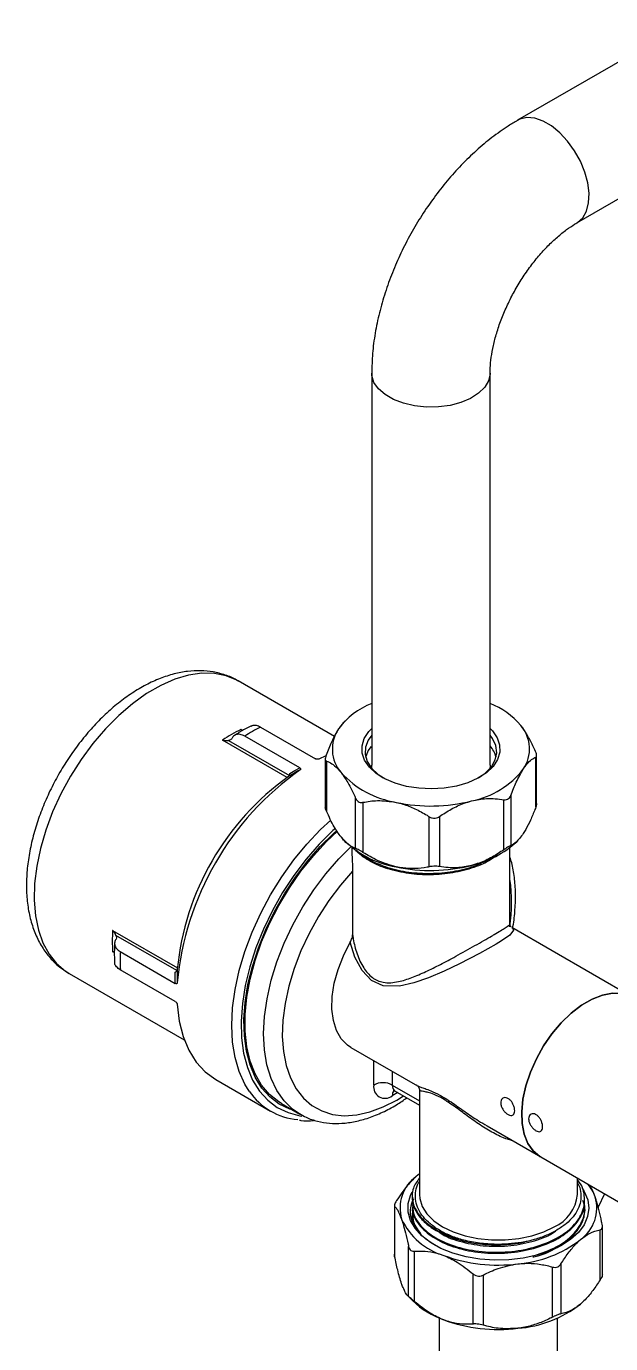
# Model space of a CAD drawing. Extents: x 75 to 2075, y 25 to 1460.
# Drawn here: x 1414.1 to 1562, y 833.2 to 1167 of the extents above; entities that cross this region are included whole.
import ezdxf

# ---------------------------------------------------------------- set-up
doc = ezdxf.new("R2010")
doc.units = 0
doc.header["$LTSCALE"] = 5
doc.linetypes.add('SLD-KATı', pattern=[0])
doc.layers.get('0').update_dxf_attribs({"linetype": 'CONTINUOUS'})

msp = doc.modelspace()

# ---------------------------------------------------------------- linework, layer by layer
at = {"color": 7, "linetype": 'SLD-KATı'}
for p, q in [((1579.741, 1166.975), (1538.493, 1143.163)), ((1553.492, 1117.182), (1594.74, 1140.994)), ((1501.53, 1079.141), (1501.53, 979.796)), ((1531.53, 979.796), (1531.53, 1079.141)), ((1492.1, 987.036), (1467.685, 1001.13)), ((1473.39, 989.456), (1487.297, 981.428)), ((1494.806, 991.021), (1494.533, 990.744)), ((1483.29, 979.115), (1469.384, 987.143)), ((1489.923, 982.165), (1488.11, 981.321)), ((1489.757, 981.377), (1489.757, 969.18)), ((1543.089, 969.133), (1543.089, 981.82)), ((1543.303, 970.063), (1543.303, 982.26)), ((1490.054, 980.821), (1490.054, 968.134)), ((1497.461, 958.695), (1497.461, 971.382)), ((1536.765, 972.123), (1536.765, 959.436)), ((1499.322, 970.375), (1499.322, 957.688)), ((1535.021, 958.361), (1535.021, 971.048)), ((1516.121, 954.038), (1516.121, 966.724)), ((1518.671, 966.772), (1518.671, 954.086)), ((1496.53, 958.888), (1496.53, 957.619)), ((1536.53, 939.633), (1536.53, 958.888)), ((1538.254, 960.405), (1538.527, 960.682)), ((1496.703, 952.95), (1496.703, 936.826)), ((1567.676, 920.939), (1537.001, 938.647)), ((1437.859, 932.541), (1451.766, 924.513)), ((1451.766, 919.886), (1437.859, 927.914)), ((1424.897, 927.011), (1454.067, 910.172)), ((1496.261, 908.281), (1513.156, 898.528)), ((1462.023, 900.142), (1475.929, 892.114)), ((1512.883, 898.766), (1512.922, 898.677)), ((1507.439, 897.228), (1513.618, 893.66)), ((1513.618, 897.55), (1513.618, 870.993)), ((1478.649, 894.104), (1483.363, 891.383)), ((1483.363, 891.383), (1483.207, 891.474)), ((1530.748, 888.372), (1544.344, 880.523)), ((1544.344, 880.523), (1633.453, 829.082)), ((1513.618, 876.25), (1512.81, 875.59)), ((1553.618, 870.993), (1553.618, 875.169)), ((1560.476, 871.211), (1558.893, 867.821)), ((1507.277, 868.21), (1507.277, 855.893)), ((1507.342, 868.011), (1507.342, 855.324)), ((1511.785, 870.617), (1511.785, 870.347)), ((1511.785, 868.456), (1511.785, 868.187)), ((1555.452, 869.268), (1555.452, 869.536)), ((1511.785, 866.296), (1511.785, 866.025)), ((1555.452, 867.108), (1555.452, 867.376)), ((1559.401, 849.395), (1559.401, 862.082)), ((1559.96, 850.652), (1559.96, 862.969)), ((1510.871, 845.165), (1510.871, 857.851)), ((1540.346, 859.003), (1540.305, 858.995)), ((1507.342, 855.324), (1507.282, 855.893)), ((1512.292, 856.628), (1512.292, 843.941)), ((1547.334, 839.951), (1547.334, 852.637)), ((1549.453, 853.457), (1549.453, 840.771)), ((1527.232, 838.198), (1527.232, 850.885)), ((1529.735, 850.6), (1529.735, 837.913)), ((1510.734, 845.294), (1511.895, 844.118)), ((1518.618, 839.714), (1518.618, 811.794)), ((1548.618, 811.794), (1548.618, 839.714))]:
    msp.add_line(p, q, dxfattribs=at)
at = {"color": 8, "linetype": 'SLD-KATı'}
for p, q in [((1468.411, 988.828), (1468.84, 988.58)), ((1480.14, 976.678), (1463.751, 986.138)), ((1465.278, 986.041), (1480.682, 977.148)), ((1435.913, 937.92), (1452.301, 928.46)), ((1452.165, 927.754), (1436.76, 936.647)), ((1436.34, 932.293), (1435.913, 932.54)), ((1502.034, 898.754), (1502.034, 904.948)), ((1506.748, 902.227), (1506.748, 898.754)), ((1506.748, 898.754), (1513.618, 894.788)), ((1508.13, 896.829), (1506.748, 896.032))]:
    msp.add_line(p, q, dxfattribs=at)
at = {"color": 8, "linetype": 'SLD-KATı', "flags": 128}
for points in [[(1553.493, 1117.182), (1553.68, 1117.296), (1554.994, 1118.497), (1555.939, 1120.177), (1556.477, 1122.265), (1556.586, 1124.678), (1556.261, 1127.315), (1555.515, 1130.069), (1554.38, 1132.828), (1552.902, 1135.477), (1551.14, 1137.91), (1549.168, 1140.026), (1547.066, 1141.738), (1544.92, 1142.977), (1542.818, 1143.692), (1540.845, 1143.853), (1539.084, 1143.454), (1538.491, 1143.162)], [(1531.53, 1079.141), (1531.525, 1078.922), (1531.142, 1077.184), (1530.16, 1075.526), (1528.62, 1074.016), (1526.586, 1072.716), (1524.139, 1071.679), (1521.382, 1070.948), (1518.425, 1070.552), (1515.391, 1070.507), (1512.404, 1070.816), (1509.585, 1071.466), (1507.051, 1072.43), (1504.905, 1073.669), (1503.235, 1075.132), (1502.109, 1076.759), (1501.573, 1078.484), (1501.53, 1079.144)], [(1467.685, 1001.13), (1467.367, 1001.308), (1464.651, 1002.443), (1461.678, 1003.039), (1458.489, 1003.089), (1455.128, 1002.59), (1451.643, 1001.551), (1448.083, 999.985), (1444.498, 997.916), (1440.938, 995.371), (1437.454, 992.387), (1434.093, 989.005), (1430.903, 985.274), (1427.93, 981.244), (1425.214, 976.974), (1422.794, 972.523), (1420.704, 967.952), (1418.974, 963.328), (1417.626, 958.714), (1416.681, 954.175), (1416.152, 949.775), (1416.046, 945.575), (1416.364, 941.635), (1417.103, 938.011), (1418.251, 934.752), (1419.793, 931.904), (1421.706, 929.508), (1423.965, 927.598), (1424.897, 927.011)], [(1470.51, 897.181), (1469.416, 898.953), (1467.975, 902.14), (1466.932, 905.717), (1466.301, 909.641), (1466.09, 913.862), (1466.301, 918.326), (1466.932, 922.978), (1467.975, 927.76), (1469.416, 932.61), (1471.238, 937.469), (1473.417, 942.274), (1475.927, 946.966), (1478.736, 951.486), (1481.808, 955.776), (1485.104, 959.783), (1488.584, 963.456), (1491.192, 965.881)], [(1492.337, 963.761), (1491.725, 963.209), (1488.24, 959.761), (1484.919, 955.958), (1481.806, 951.851), (1478.942, 947.493), (1476.363, 942.939), (1474.103, 938.251), (1472.192, 933.489), (1470.655, 928.714), (1469.512, 923.99), (1468.777, 919.378), (1468.46, 914.938), (1468.566, 910.728), (1469.092, 906.802), (1470.033, 903.212), (1471.376, 900.005), (1473.102, 897.223), (1475.191, 894.902), (1477.614, 893.071), (1480.34, 891.756), (1483.334, 890.972), (1483.814, 890.9)], [(1481.699, 892.344), (1480.788, 892.646), (1478.121, 893.933), (1475.751, 895.723), (1473.708, 897.994), (1472.019, 900.716), (1470.705, 903.853), (1469.785, 907.364), (1469.27, 911.204), (1469.167, 915.323), (1469.477, 919.666), (1470.195, 924.178), (1471.314, 928.799), (1472.818, 933.469), (1474.687, 938.127), (1476.897, 942.713), (1479.42, 947.167), (1482.222, 951.43), (1485.267, 955.448), (1488.515, 959.168), (1491.924, 962.54), (1492.721, 963.257)], [(1483.207, 891.474), (1481.496, 892.659), (1479.315, 894.788), (1477.49, 897.392), (1476.046, 900.436), (1475.001, 903.877), (1474.371, 907.671), (1474.163, 911.765), (1474.38, 916.104), (1475.02, 920.63), (1476.074, 925.28), (1477.527, 929.992), (1479.36, 934.702), (1481.548, 939.346), (1484.062, 943.862), (1486.866, 948.188), (1489.925, 952.266), (1493.195, 956.04), (1496.252, 959.106)], [(1496.703, 952.95), (1493.592, 949.391), (1490.686, 945.535), (1488.025, 941.437), (1485.647, 937.154), (1483.586, 932.748), (1481.871, 928.281), (1480.527, 923.817), (1479.573, 919.42), (1479.022, 915.152), (1478.882, 911.073), (1479.155, 907.242), (1479.838, 903.714), (1480.921, 900.538), (1482.387, 897.759), (1484.217, 895.418), (1486.384, 893.547), (1488.858, 892.173), (1491.603, 891.316), (1494.58, 890.988), (1497.747, 891.193), (1501.059, 891.929), (1504.468, 893.185), (1507.927, 894.943), (1509.613, 895.973)], [(1537.251, 938.425), (1537.477, 937.951), (1536.496, 936.755), (1535.377, 935.919), (1533.75, 934.862), (1533.069, 934.447), (1528.812, 932.04), (1523.797, 929.463), (1519.891, 927.626), (1515.892, 925.941), (1512.219, 924.662), (1508.577, 923.829), (1504.461, 923.905), (1501.473, 925.268), (1499.08, 927.774), (1497.273, 931.124), (1496.095, 934.937), (1496.095, 934.937)]]:
    msp.add_lwpolyline(points, dxfattribs=at)
at = {"color": 7, "linetype": 'SLD-KATı', "flags": 128}
for points in [[(1510.364, 974.424), (1507.46, 975.239), (1504.864, 976.348), (1502.666, 977.714), (1500.94, 979.289), (1499.744, 981.021), (1499.121, 982.85), (1499.09, 984.715), (1499.653, 986.55), (1500.791, 988.295), (1501.53, 989.082)], [(1531.53, 989.082), (1532.12, 988.467), (1533.316, 986.736), (1533.939, 984.906), (1533.97, 983.042), (1533.407, 981.206), (1532.269, 979.462), (1530.595, 977.867), (1528.442, 976.478), (1525.884, 975.34), (1523.007, 974.493), (1519.909, 973.966), (1516.697, 973.776), (1513.478, 973.931), (1510.364, 974.424)], [(1501.53, 987.392), (1500.67, 986.156), (1499.987, 984.37), (1499.902, 982.541), (1500.418, 980.736), (1501.516, 979.02), (1503.157, 977.456), (1504.456, 976.566)], [(1528.605, 976.566), (1530.304, 977.781), (1531.831, 979.383), (1532.805, 981.124), (1533.191, 982.939), (1532.974, 984.764), (1532.164, 986.533), (1531.53, 987.392)], [(1500.031, 981.837), (1500.67, 983.434), (1501.435, 984.555)], [(1483.431, 978.62), (1482.932, 978.331), (1480.936, 977.172), (1480.487, 976.911)], [(1480.821, 977.681), (1482.056, 978.398), (1483.29, 979.115)], [(1501.608, 978.912), (1501.573, 979.138), (1501.53, 979.796)], [(1531.53, 979.796), (1531.525, 979.576), (1531.452, 978.912)], [(1478.649, 894.104), (1478.011, 894.494), (1475.663, 896.37), (1473.656, 898.735), (1472.017, 901.558), (1470.768, 904.8), (1469.926, 908.417), (1469.502, 912.362), (1469.502, 916.579), (1469.926, 921.013), (1470.768, 925.603), (1472.017, 930.288), (1473.656, 935.003), (1475.663, 939.685), (1478.011, 944.272), (1480.668, 948.699), (1483.597, 952.909), (1486.76, 956.844), (1490.114, 960.451), (1492.872, 963.038)], [(1496.261, 908.281), (1495.43, 908.835), (1493.832, 910.448), (1492.617, 912.549), (1491.815, 915.082), (1491.45, 917.977), (1491.532, 921.158), (1492.056, 924.537), (1493.011, 928.022), (1494.369, 931.521), (1496.095, 934.937)], [(1452.273, 928.043), (1452.271, 927.466), (1452.266, 925.158), (1452.265, 924.638)], [(1451.766, 924.513), (1451.769, 925.94), (1451.773, 927.368)], [(1567.676, 920.939), (1566.951, 921.308), (1564.828, 921.925), (1562.477, 921.992), (1559.959, 921.509), (1557.338, 920.488), (1554.683, 918.955), (1552.062, 916.951), (1549.543, 914.526), (1547.192, 911.743), (1545.069, 908.676), (1543.23, 905.403), (1541.721, 902.009), (1540.583, 898.581), (1539.844, 895.21), (1539.524, 891.981), (1539.631, 888.979), (1540.162, 886.282), (1541.104, 883.958), (1542.432, 882.069), (1544.111, 880.664), (1544.344, 880.523)], [(1544.344, 880.523), (1544.111, 880.664), (1542.432, 882.069), (1541.104, 883.958), (1540.162, 886.282), (1539.631, 888.979), (1539.524, 891.981), (1539.844, 895.21), (1540.583, 898.581), (1541.721, 902.009), (1543.23, 905.403), (1545.069, 908.676), (1547.192, 911.743), (1549.543, 914.526), (1552.062, 916.951), (1554.683, 918.955), (1557.338, 920.488), (1559.959, 921.509), (1562.477, 921.992), (1564.828, 921.925), (1566.951, 921.308), (1567.676, 920.939)], [(1452.265, 919.235), (1452.781, 914.948), (1453.767, 911.035), (1455.207, 907.553), (1457.081, 904.549), (1459.363, 902.067), (1462.021, 900.143), (1462.023, 900.142)], [(1554.8, 872.64), (1555.381, 871.737), (1556.251, 869.668), (1556.535, 867.545), (1556.225, 865.424), (1555.33, 863.358), (1553.873, 861.402), (1551.891, 859.607), (1549.436, 858.018), (1546.571, 856.677), (1543.371, 855.619), (1539.918, 854.871), (1536.302, 854.452), (1532.616, 854.374), (1528.957, 854.638), (1525.418, 855.238), (1522.091, 856.157), (1519.063, 857.372), (1516.413, 858.853), (1514.207, 860.559), (1512.505, 862.448), (1511.349, 864.469), (1510.77, 866.572), (1510.783, 868.701), (1511.387, 870.802), (1511.809, 871.654)], [(1513.618, 870.993), (1513.695, 869.987), (1514.3, 868.005), (1515.492, 866.114), (1517.235, 864.371), (1519.476, 862.829), (1522.147, 861.535), (1525.166, 860.529), (1528.442, 859.841), (1531.875, 859.491), (1535.362, 859.491), (1538.795, 859.841), (1542.071, 860.529), (1545.09, 861.535), (1547.761, 862.829)]]:
    msp.add_lwpolyline(points, dxfattribs=at)
at = {"color": 7, "linetype": 'SLD-KATı'}
for centre, radius, start, end in [((1508.359, 977.862), 18.843, 111.24751, 143.90373), ((1523.941, 976.675), 20.227, 40.58238, 67.9634), ((1486.189, 952.652), 40.309, 116.17065, 123.82397), ((1493.734, 949.589), 44.757, 117.03459, 122.96004), ((1500.629, 983.85), 9.074, 145.69586, 220.77643), ((1532.431, 983.907), 9.074, 325.69586, 40.77643), ((1526.276, 980.076), 6.979, 14.61108, 41.16077), ((1526.437, 917.803), 74.487, 125.26542, 174.73458), ((1511.633, 994.291), 24.237, 222.47838, 260.71322), ((1522.541, 992.362), 22.054, 281.25565, 322.03088), ((1520.035, 921.499), 68.077, 125.51595, 174.48405), ((1516.513, 1011.423), 41.982, 257.9118, 284.2472), ((1511.633, 977.96), 24.237, 222.47838, 260.71322), ((1521.252, 978.87), 25.1, 282.87569, 312.63774), ((1516.513, 995.092), 41.982, 257.9118, 284.2472), ((1476.142, 935.23), 40.319, 176.17396, 183.82604), ((1482.568, 930.228), 44.768, 177.03776, 182.96224), ((1504.908, 898.288), 2.911, 170.78596, 309.20329), ((1504.391, 894.205), 5.123, 62.60967, 117.39033), ((1484.248, 906.528), 16.616, 214.23109, 264.92178), ((1518.597, 867.561), 9.897, 125.78329, 196.48206), ((1547.758, 866.686), 11.026, 19.83994, 38.74863), ((1543.863, 871.809), 9.79, 293.46213, 355.21773), ((1548.64, 867.621), 9.897, 305.78329, 16.48206), ((1524.628, 872.004), 17.131, 205.04103, 253.49912), ((1536.166, 883.165), 29.819, 274.55467, 307.76245), ((1533.601, 893.612), 40.473, 250.00459, 277.00074), ((1527.289, 860.197), 22.261, 226.2461, 250.23587), ((1536.166, 866.834), 29.819, 274.55467, 307.76245), ((1533.601, 877.281), 40.473, 250.00459, 277.00074)]:
    msp.add_arc(centre, radius, start, end, dxfattribs=at)
at = {"color": 8, "linetype": 'SLD-KATı'}
for centre, radius, start, end in [((1497.876, 944.991), 39.098, 350.98431, 8.63958), ((1508.382, 898.573), 1.643, 173.70115, 234.98667), ((1508.56, 896.17), 1.817, 139.08701, 184.36238)]:
    msp.add_arc(centre, radius, start, end, dxfattribs=at)
at = {"color": 7, "linetype": 'SLD-KATı'}
for points, knots in [([(1538.493, 1143.163), (1537.699, 1142.688), (1535.487, 1141.366), (1531.964, 1138.853), (1527.986, 1135.539), (1524.195, 1131.863), (1520.614, 1127.873), (1517.271, 1123.609), (1514.188, 1119.11), (1511.386, 1114.413), (1508.886, 1109.554), (1506.71, 1104.57), (1504.879, 1099.496), (1503.412, 1094.366), (1502.342, 1089.216), (1501.659, 1084.113), (1501.573, 1080.789), (1501.53, 1079.141)], [0, 0, 0, 0, 0.0387102, 0.1077726, 0.1767374, 0.2455422, 0.3140871, 0.3823805, 0.4504924, 0.5185249, 0.5865959, 0.6547991, 0.723254, 0.792087, 0.8614106, 0.9312998, 1, 1, 1, 1]), ([(1531.53, 1079.141), (1531.536, 1079.566), (1531.555, 1080.796), (1531.776, 1083.097), (1532.306, 1086.078), (1533.137, 1089.281), (1534.271, 1092.627), (1535.701, 1096.039), (1537.404, 1099.438), (1539.349, 1102.744), (1541.493, 1105.884), (1543.783, 1108.786), (1546.158, 1111.39), (1548.55, 1113.647), (1550.835, 1115.478), (1552.471, 1116.581), (1553.307, 1117.073), (1553.492, 1117.182)], [0, 0, 0, 0, 0.036915, 0.1068891, 0.1778604, 0.250007, 0.3231801, 0.3971593, 0.4716913, 0.5465095, 0.6213331, 0.6958155, 0.7696966, 0.8427348, 0.9147276, 0.9810807, 1, 1, 1, 1]), ([(1467.748, 1001.051), (1467.603, 1001.149), (1466.592, 1001.835), (1464.457, 1002.666), (1461.409, 1003.49), (1458.193, 1003.789), (1454.861, 1003.619), (1451.421, 1002.962), (1447.903, 1001.817), (1444.348, 1000.187), (1440.807, 998.092), (1437.336, 995.566), (1433.982, 992.651), (1430.788, 989.392), (1427.787, 985.835), (1425.011, 982.023), (1422.489, 978.002), (1420.248, 973.817), (1418.313, 969.515), (1416.71, 965.142), (1415.459, 960.745), (1414.583, 956.367), (1414.101, 952.055), (1414.033, 947.853), (1414.401, 943.815), (1415.216, 940.003), (1416.483, 936.489), (1418.178, 933.34), (1420.273, 930.639), (1422.485, 928.526), (1424.115, 927.538), (1424.812, 927.116)], [0, 0, 0, 0, 0.0054646, 0.0381282, 0.0706821, 0.1035384, 0.1370867, 0.1715635, 0.206994, 0.2431955, 0.2798702, 0.3167324, 0.3535568, 0.3902793, 0.426893, 0.4634208, 0.4999004, 0.5363758, 0.5728865, 0.6094727, 0.6461832, 0.6830635, 0.720149, 0.7574479, 0.7949111, 0.8323122, 0.8693103, 0.9055025, 0.9405987, 0.9745767, 1, 1, 1, 1]), ([(1471.069, 989.795), (1470.405, 989.449), (1468.95, 988.693), (1467.511, 987.784), (1466.729, 987.29)], [0, 0, 0, 0, 0.4559722, 1, 1, 1, 1]), ([(1468.823, 988.478), (1468.683, 988.572), (1468.542, 988.666), (1468.413, 988.826), (1468.411, 988.828)], [0, 0, 0, 0, 0.9843242, 1, 1, 1, 1]), ([(1470.996, 989.699), (1471.22, 989.801), (1471.742, 990.037), (1472.617, 989.856), (1473.201, 989.554), (1473.39, 989.456)], [0, 0, 0, 0, 0.3378034, 0.7852711, 1, 1, 1, 1]), ([(1493.133, 988.963), (1492.528, 987.92), (1491.429, 986.027), (1490.423, 983.45), (1489.971, 982.293)], [0, 0, 0, 0, 0.5510095, 1, 1, 1, 1]), ([(1494.518, 990.668), (1494.267, 990.421), (1493.811, 989.973), (1493.343, 989.276), (1493.133, 988.963)], [0, 0, 0, 0, 0.5518795, 1, 1, 1, 1]), ([(1543.006, 983.292), (1542.556, 984.254), (1541.646, 986.203), (1540.383, 988.377), (1539.591, 989.444), (1539.303, 989.833)], [0, 0, 0, 0, 0.3824108, 0.7746528, 1, 1, 1, 1]), ([(1463.751, 986.138), (1463.756, 986.137), (1464.101, 986.058), (1464.681, 985.995), (1465.11, 986.028), (1465.278, 986.041)], [0, 0, 0, 0, 0.0080635, 0.6129377, 1, 1, 1, 1]), ([(1466.2, 986.67), (1466.063, 986.482), (1465.825, 986.156), (1465.441, 986.075), (1465.278, 986.041)], [0, 0, 0, 0, 0.5748855, 1, 1, 1, 1]), ([(1469.384, 987.143), (1468.986, 987.327), (1468.192, 987.696), (1467.138, 987.6), (1466.505, 987.165), (1466.261, 986.768), (1466.2, 986.67)], [0, 0, 0, 0, 0.3002928, 0.6005779, 0.9010884, 1, 1, 1, 1]), ([(1488.11, 981.321), (1488.077, 981.308), (1488.009, 981.282), (1487.865, 981.269), (1487.68, 981.284), (1487.475, 981.337), (1487.355, 981.398), (1487.297, 981.428)], [0, 0, 0, 0, 0.1420905, 0.2836485, 0.4771267, 0.7466669, 1, 1, 1, 1]), ([(1489.971, 982.293), (1489.901, 982.083), (1489.76, 981.662), (1489.742, 981.177), (1489.862, 980.91), (1490, 980.846), (1490.054, 980.821)], [0, 0, 0, 0, 0.2806938, 0.5628322, 0.8257499, 1, 1, 1, 1]), ([(1539.927, 978.793), (1540.136, 979.099), (1540.742, 979.986), (1541.743, 981.039), (1542.575, 981.596), (1543.016, 981.788), (1543.089, 981.82)], [0, 0, 0, 0, 0.1911271, 0.5537053, 0.9267357, 1, 1, 1, 1]), ([(1543.089, 981.82), (1543.159, 981.87), (1543.3, 981.972), (1543.318, 982.37), (1543.198, 982.84), (1543.06, 983.163), (1543.006, 983.292)], [0, 0, 0, 0, 0.2806938, 0.5628322, 0.8257499, 1, 1, 1, 1]), ([(1483.29, 979.115), (1483.359, 979.067), (1483.473, 978.988), (1483.542, 978.854), (1483.541, 978.75), (1483.5, 978.673), (1483.452, 978.636), (1483.431, 978.62)], [0, 0, 0, 0, 0.3479396, 0.5797178, 0.7550192, 0.8967132, 1, 1, 1, 1]), ([(1490.054, 980.821), (1490.504, 980.637), (1491.414, 980.265), (1492.677, 979.221), (1493.469, 978.27), (1493.757, 977.923)], [0, 0, 0, 0, 0.3824108, 0.7746528, 1, 1, 1, 1]), ([(1493.757, 977.923), (1494.33, 977.12), (1495.616, 975.312), (1496.802, 972.785), (1497.461, 971.382)], [0, 0, 0, 0, 0.4446442, 1, 1, 1, 1]), ([(1536.765, 972.123), (1537.216, 973.28), (1538.222, 975.857), (1539.321, 977.75), (1539.927, 978.793)], [0, 0, 0, 0, 0.4489905, 1, 1, 1, 1]), ([(1480.487, 976.911), (1480.519, 976.937), (1480.583, 976.988), (1480.676, 977.12), (1480.763, 977.306), (1480.814, 977.507), (1480.819, 977.633), (1480.821, 977.681)], [0, 0, 0, 0, 0.1486479, 0.2964338, 0.5133316, 0.8133896, 1, 1, 1, 1]), ([(1497.461, 971.382), (1497.57, 971.181), (1497.79, 970.78), (1498.318, 970.417), (1498.855, 970.307), (1499.189, 970.356), (1499.322, 970.375)], [0, 0, 0, 0, 0.2806938, 0.5628322, 0.8257499, 1, 1, 1, 1]), ([(1526.846, 970.732), (1528.108, 970.988), (1530.949, 971.562), (1533.567, 971.231), (1535.021, 971.048)], [0, 0, 0, 0, 0.4446442, 1, 1, 1, 1]), ([(1535.021, 971.048), (1535.23, 971.031), (1535.649, 970.998), (1536.203, 971.26), (1536.569, 971.671), (1536.709, 971.994), (1536.765, 972.123)], [0, 0, 0, 0, 0.28069379, 0.56283221, 0.82574987, 1, 1, 1, 1]), ([(1490.054, 968.134), (1489.967, 968.344), (1489.798, 968.747), (1489.775, 969.04), (1489.764, 969.18)], [0, 0, 0, 0, 0.52014699, 1, 1, 1, 1]), ([(1493.757, 961.593), (1493.185, 962.396), (1491.899, 964.204), (1490.713, 966.731), (1490.054, 968.134)], [0, 0, 0, 0, 0.4446442, 1, 1, 1, 1]), ([(1499.322, 970.375), (1500.522, 970.579), (1503.194, 971.033), (1506.113, 970.607), (1507.722, 970.372)], [0, 0, 0, 0, 0.44899048, 1, 1, 1, 1]), ([(1507.722, 970.372), (1508.277, 970.236), (1509.888, 969.843), (1512.545, 968.784), (1514.755, 967.585), (1515.928, 966.845), (1516.121, 966.724)], [0, 0, 0, 0, 0.1911271, 0.5537053, 0.9267357, 1, 1, 1, 1]), ([(1518.671, 966.772), (1519.663, 967.421), (1521.673, 968.735), (1524.461, 970.029), (1526.208, 970.544), (1526.846, 970.732)], [0, 0, 0, 0, 0.3824108, 0.7746528, 1, 1, 1, 1]), ([(1543.089, 969.133), (1543.016, 968.943), (1542.585, 967.807), (1541.753, 965.809), (1540.753, 963.788), (1540.136, 962.798), (1539.927, 962.463)], [0, 0, 0, 0, 0.073265, 0.4365434, 0.8088712, 1, 1, 1, 1]), ([(1543.296, 970.063), (1543.298, 970.052), (1543.325, 969.923), (1543.244, 969.585), (1543.133, 969.262), (1543.089, 969.133)], [0, 0, 0, 0, 0.0503718, 0.621489, 1, 1, 1, 1]), ([(1516.121, 966.724), (1516.346, 966.604), (1516.798, 966.363), (1517.563, 966.309), (1518.202, 966.48), (1518.537, 966.689), (1518.671, 966.772)], [0, 0, 0, 0, 0.2806938, 0.5628322, 0.8257499, 1, 1, 1, 1]), ([(1497.461, 958.695), (1497.011, 958.879), (1496.101, 959.251), (1494.838, 960.295), (1494.046, 961.246), (1493.757, 961.593)], [0, 0, 0, 0, 0.3824108, 0.7746528, 1, 1, 1, 1]), ([(1539.927, 962.463), (1539.321, 961.649), (1538.222, 960.172), (1537.216, 959.664), (1536.765, 959.436)], [0, 0, 0, 0, 0.5510095, 1, 1, 1, 1]), ([(1533.307, 957.076), (1532.842, 956.689), (1531.277, 955.391), (1527.441, 953.764), (1522.203, 952.381), (1516.51, 951.873), (1510.838, 952.215), (1505.545, 953.39), (1501.018, 955.32), (1498.471, 957.158), (1497.421, 958.259), (1497.254, 958.434)], [0, 0, 0, 0, 0.0554247, 0.1861836, 0.3192117, 0.4499578, 0.5807296, 0.7137576, 0.8444909, 0.9752755, 1, 1, 1, 1]), ([(1499.322, 957.688), (1499.107, 957.824), (1498.674, 958.094), (1498.087, 958.421), (1497.686, 958.615), (1497.525, 958.672), (1497.461, 958.695)], [0, 0, 0, 0, 0.2806938, 0.5628322, 0.8257499, 1, 1, 1, 1]), ([(1530.471, 955.578), (1529.475, 955.073), (1527.014, 953.825), (1522.17, 952.672), (1516.517, 952.137), (1510.842, 952.488), (1505.521, 953.652), (1501.109, 955.616), (1498.439, 957.249), (1497.702, 958.264), (1497.672, 958.306)], [0, 0, 0, 0, 0.102081, 0.2523934, 0.4001273, 0.5478902, 0.6982026, 0.845922, 0.9936995, 1, 1, 1, 1]), ([(1535.021, 958.361), (1534.028, 957.712), (1532.018, 956.398), (1529.231, 955.104), (1527.483, 954.589), (1526.846, 954.401)], [0, 0, 0, 0, 0.3824108, 0.7746528, 1, 1, 1, 1]), ([(1536.765, 959.436), (1536.669, 959.391), (1536.477, 959.301), (1535.986, 959.006), (1535.474, 958.673), (1535.15, 958.45), (1535.021, 958.361)], [0, 0, 0, 0, 0.2806938, 0.5628322, 0.8257499, 1, 1, 1, 1]), ([(1496.541, 957.619), (1496.537, 957.553), (1496.505, 956.97), (1496.594, 955.734), (1496.678, 954.163), (1496.695, 953.334), (1496.703, 952.95)], [0, 0, 0, 0, 0.0485336, 0.4290276, 0.7352348, 1, 1, 1, 1]), ([(1507.722, 954.041), (1506.113, 954.505), (1503.194, 955.348), (1500.522, 956.963), (1499.322, 957.688)], [0, 0, 0, 0, 0.5510095, 1, 1, 1, 1]), ([(1537.222, 938.52), (1537.251, 938.662), (1537.584, 940.271), (1537.863, 943.259), (1538.024, 947.424), (1537.721, 951.372), (1537.232, 954.419), (1536.689, 956.026), (1536.53, 956.499)], [0, 0, 0, 0, 0.0215082, 0.2422588, 0.4636039, 0.6854725, 0.9074912, 1, 1, 1, 1]), ([(1516.121, 954.038), (1515.928, 954), (1514.781, 953.775), (1512.573, 953.533), (1509.916, 953.623), (1508.277, 953.935), (1507.722, 954.041)], [0, 0, 0, 0, 0.073265, 0.4365434, 0.8088712, 1, 1, 1, 1]), ([(1518.671, 954.086), (1518.45, 954.116), (1518.008, 954.178), (1517.246, 954.182), (1516.601, 954.126), (1516.258, 954.063), (1516.121, 954.038)], [0, 0, 0, 0, 0.2806938, 0.5628322, 0.8257499, 1, 1, 1, 1]), ([(1526.846, 954.401), (1525.583, 954.146), (1522.742, 953.571), (1520.124, 953.902), (1518.671, 954.086)], [0, 0, 0, 0, 0.4446442, 1, 1, 1, 1]), ([(1436.76, 936.647), (1436.688, 936.799), (1436.502, 937.187), (1436.157, 937.658), (1435.916, 937.917), (1435.913, 937.92)], [0, 0, 0, 0, 0.3870623, 0.9919365, 1, 1, 1, 1]), ([(1536.844, 938.836), (1536.788, 938.887), (1536.63, 939.033), (1536.589, 939.412), (1536.563, 939.655)], [0, 0, 0, 0, 0.3569943, 1, 1, 1, 1]), ([(1536.984, 938.619), (1537.074, 938.587), (1537.231, 938.531), (1537.245, 938.457), (1537.251, 938.425)], [0, 0, 0, 0, 0.5778322, 1, 1, 1, 1]), ([(1436.404, 934.767), (1436.372, 933.993), (1436.3, 932.292), (1436.368, 930.651), (1436.405, 929.755)], [0, 0, 0, 0, 0.4545652, 1, 1, 1, 1]), ([(1436.677, 935.534), (1436.558, 935.268), (1436.297, 934.687), (1436.516, 933.752), (1437.12, 933.011), (1437.678, 932.656), (1437.859, 932.541)], [0, 0, 0, 0, 0.2538817, 0.5550925, 0.85573089, 1, 1, 1, 1]), ([(1436.76, 936.647), (1436.792, 936.56), (1436.901, 936.262), (1436.861, 935.875), (1436.714, 935.602), (1436.677, 935.534)], [0, 0, 0, 0, 0.2378407, 0.8109932, 1, 1, 1, 1]), ([(1496.095, 934.937), (1496.261, 935.271), (1496.545, 935.841), (1496.692, 936.493), (1496.701, 936.769), (1496.703, 936.826)], [0, 0, 0, 0, 0.5285272, 0.9012668, 1, 1, 1, 1]), ([(1435.913, 932.54), (1435.916, 932.539), (1436.119, 932.508), (1436.271, 932.432), (1436.422, 932.358)], [0, 0, 0, 0, 0.0156722, 1, 1, 1, 1]), ([(1437.859, 927.914), (1437.51, 928.166), (1436.811, 928.669), (1436.38, 929.388), (1436.439, 929.786), (1436.45, 929.862)], [0, 0, 0, 0, 0.4472919, 0.8945723, 1, 1, 1, 1]), ([(1451.773, 927.368), (1451.85, 927.42), (1451.981, 927.51), (1452.135, 927.693), (1452.224, 927.848), (1452.264, 927.964), (1452.27, 928.023), (1452.273, 928.043)], [0, 0, 0, 0, 0.3524478, 0.59848927, 0.78039781, 0.92513786, 1, 1, 1, 1]), ([(1452.265, 924.638), (1452.259, 924.604), (1452.248, 924.535), (1452.187, 924.461), (1452.082, 924.417), (1451.933, 924.43), (1451.821, 924.486), (1451.766, 924.513)], [0, 0, 0, 0, 0.1420905, 0.2836485, 0.4771267, 0.7466669, 1, 1, 1, 1]), ([(1451.766, 919.886), (1451.841, 919.835), (1451.967, 919.751), (1452.118, 919.58), (1452.207, 919.438), (1452.254, 919.322), (1452.262, 919.261), (1452.265, 919.235)], [0, 0, 0, 0, 0.3479396, 0.5797178, 0.7550192, 0.8967132, 1, 1, 1, 1]), ([(1513.176, 898.56), (1513.395, 898.444), (1513.804, 898.228), (1514.988, 897.863), (1516.534, 897.312), (1518.737, 896.294), (1521.739, 894.419), (1525.051, 892.073), (1528.105, 889.937), (1530.027, 888.833), (1530.769, 888.408)], [0, 0, 0, 0, 0.1246744, 0.2322097, 0.3418546, 0.4748653, 0.6082563, 0.7634942, 0.9087662, 1, 1, 1, 1]), ([(1513.302, 898.367), (1513.448, 898.158), (1513.636, 897.889), (1513.594, 897.617), (1513.584, 897.556)], [0, 0, 0, 0, 0.7775892, 1, 1, 1, 1]), ([(1483.212, 891.541), (1483.778, 891.203), (1485.201, 890.353), (1487.761, 889.525), (1490.798, 889.003), (1494.004, 888.98), (1497.343, 889.437), (1500.789, 890.377), (1504.297, 891.811), (1507.535, 893.502), (1509.566, 894.897), (1510.438, 895.496)], [0, 0, 0, 0, 0.0758929, 0.1908969, 0.3062128, 0.422933, 0.5416446, 0.6623264, 0.7845033, 0.9075505, 1, 1, 1, 1]), ([(1506.974, 897.361), (1506.974, 897.361), (1506.901, 897.339), (1507.15, 897.392), (1507.347, 897.256), (1507.429, 897.2)], [0, 0, 0, 0, 0.0046865, 0.5861635, 1, 1, 1, 1]), ([(1536.07, 891.261), (1535.87, 891.396), (1535.47, 891.667), (1534.912, 892.305), (1534.476, 893.034), (1534.22, 893.8), (1534.183, 894.513), (1534.368, 895.096), (1534.749, 895.481), (1535.273, 895.619), (1535.873, 895.487), (1536.471, 895.097), (1537.004, 894.495), (1537.42, 893.752), (1537.684, 892.956), (1537.773, 892.203), (1537.683, 891.582), (1537.42, 891.157), (1537.003, 890.975), (1536.528, 891.028), (1536.201, 891.194), (1536.07, 891.261)], [0, 0, 0, 0, 0.0534785, 0.1069496, 0.1606139, 0.2144058, 0.2679886, 0.3213536, 0.3748281, 0.4285702, 0.4823234, 0.5358096, 0.5891686, 0.6427373, 0.6965262, 0.7502032, 0.8036124, 0.8570138, 0.9106777, 0.96447, 1, 1, 1, 1]), ([(1541.279, 890.186), (1541.3, 890.405), (1541.343, 890.842), (1541.676, 891.294), (1542.156, 891.521), (1542.74, 891.479), (1543.347, 891.171), (1543.908, 890.634), (1544.367, 889.929), (1544.685, 889.14), (1544.834, 888.362), (1544.804, 887.688), (1544.597, 887.192), (1544.229, 886.924), (1543.728, 886.909), (1543.143, 887.143), (1542.538, 887.597), (1541.981, 888.222), (1541.548, 888.953), (1541.313, 889.637), (1541.288, 890.03), (1541.279, 890.186)], [0, 0, 0, 0, 0.0534795, 0.10695166, 0.16061475, 0.21440711, 0.26799045, 0.32135239, 0.37482598, 0.42856943, 0.48232137, 0.53580833, 0.58917042, 0.6427387, 0.69652702, 0.75020527, 0.80361235, 0.85701146, 0.9106767, 0.96446846, 1, 1, 1, 1]), ([(1483.221, 889.861), (1483.343, 889.842), (1484.49, 889.655), (1485.788, 889.652), (1486.989, 889.828), (1487.073, 889.84)], [0, 0, 0, 0, 0.0995936, 0.9374713, 1, 1, 1, 1]), ([(1512.81, 875.59), (1512.041, 874.849), (1510.313, 873.183), (1508.72, 870.787), (1507.836, 869.456)], [0, 0, 0, 0, 0.44464421, 1, 1, 1, 1]), ([(1513.618, 875.22), (1513.017, 874.37), (1511.597, 872.359), (1511.704, 868.835), (1513.642, 865.189), (1517.553, 862.053), (1521.304, 860.449), (1523.443, 859.838), (1523.61, 859.791)], [0, 0, 0, 0, 0.150917, 0.3567404, 0.5669463, 0.7752474, 0.9824112, 1, 1, 1, 1]), ([(1512.069, 869.903), (1511.934, 868.844), (1511.637, 866.508), (1513.688, 863.025), (1517.542, 859.891), (1522.974, 857.585), (1529.385, 856.363), (1536.223, 856.317), (1542.8, 857.484), (1548.513, 859.761), (1552.804, 862.929), (1555.32, 866.723), (1555.571, 870.711), (1554.879, 873.5), (1553.649, 874.667), (1553.618, 874.696)], [0, 0, 0, 0, 0.07053495, 0.155508, 0.23971104, 0.32345435, 0.40857785, 0.49181901, 0.57667801, 0.66109001, 0.74464572, 0.82980534, 0.91312577, 0.9978451, 1, 1, 1, 1]), ([(1523.611, 859.792), (1523.106, 859.964), (1522.093, 860.31), (1520.198, 861.116), (1518.013, 862.291), (1515.832, 863.94), (1514.136, 865.805), (1513.026, 867.794), (1512.498, 869.877), (1512.633, 871.936), (1513.032, 873.431), (1513.544, 874.166), (1513.618, 874.273)], [0, 0, 0, 0, 0.0601214, 0.1206355, 0.241173, 0.3650722, 0.4875611, 0.6136942, 0.7347033, 0.8592375, 0.9795222, 1, 1, 1, 1]), ([(1553.615, 873.99), (1553.76, 873.747), (1554.276, 872.88), (1554.583, 871.281), (1554.523, 869.274), (1553.849, 867.271), (1552.62, 865.361), (1550.83, 863.569), (1548.549, 861.982), (1545.823, 860.621), (1543.412, 859.773), (1541.545, 859.267), (1540.746, 859.091), (1540.346, 859.003)], [0, 0, 0, 0, 0.0415201, 0.147995, 0.2575084, 0.3652223, 0.4759575, 0.5853926, 0.6979994, 0.8076298, 0.920277, 0.9600693, 1, 1, 1, 1]), ([(1558.13, 870.429), (1557.792, 871.297), (1557.233, 872.731), (1556.72, 873.276), (1556.518, 873.492)], [0, 0, 0, 0, 0.6050028, 1, 1, 1, 1]), ([(1507.836, 869.456), (1507.716, 869.258), (1507.477, 868.863), (1507.287, 868.391), (1507.261, 868.118), (1507.319, 868.041), (1507.342, 868.011)], [0, 0, 0, 0, 0.28069379, 0.56283221, 0.82574987, 1, 1, 1, 1]), ([(1507.342, 868.011), (1507.594, 867.75), (1508.155, 867.169), (1508.769, 865.611), (1509.106, 864.753)], [0, 0, 0, 0, 0.4489905, 1, 1, 1, 1]), ([(1517.658, 858.117), (1516.899, 858.587), (1515.277, 859.591), (1513.444, 861.391), (1512.079, 863.404), (1511.381, 865.494), (1511.265, 867.581), (1511.707, 868.913), (1511.922, 869.559)], [0, 0, 0, 0, 0.1539382, 0.3288789, 0.4986097, 0.6733707, 0.8413603, 1, 1, 1, 1]), ([(1511.939, 868.178), (1511.891, 867.951), (1511.575, 866.473), (1513.017, 863.734), (1516.265, 860.421), (1521.343, 857.857), (1527.537, 856.311), (1534.321, 855.938), (1541.034, 856.778), (1547.048, 858.759), (1551.788, 861.703), (1554.053, 864.451), (1554.928, 866.388), (1555.231, 867.345), (1555.364, 868.061), (1555.438, 868.691), (1555.437, 869.02), (1555.436, 869.268)], [0, 0, 0, 0, 0.0178519, 0.1162525, 0.2146515, 0.3130497, 0.4114491, 0.5098501, 0.6082505, 0.706649, 0.8051603, 0.9037619, 0.9285052, 0.9532486, 0.9756681, 0.9816713, 1, 1, 1, 1]), ([(1511.863, 870.349), (1511.872, 869.789), (1511.894, 868.394), (1512.946, 866.158), (1515.023, 863.724), (1518.279, 861.479), (1522.675, 859.638), (1528.102, 858.439), (1532.828, 858.196), (1536.061, 858.385), (1537.611, 858.55), (1538.956, 858.738), (1539.811, 858.9), (1540.305, 858.994)], [0, 0, 0, 0, 0.0727343, 0.1813071, 0.2981147, 0.4231499, 0.5564053, 0.6978729, 0.8475439, 0.8994197, 0.9347538, 0.9622764, 1, 1, 1, 1]), ([(1542.802, 855.567), (1544.719, 856.233), (1548.58, 857.574), (1552.829, 860.789), (1555.184, 864.535), (1555.856, 867.611), (1555.101, 869.205), (1554.948, 869.528)], [0, 0, 0, 0, 0.2316105, 0.4666104, 0.7061214, 0.9404596, 1, 1, 1, 1]), ([(1559.895, 863.527), (1559.855, 863.723), (1559.614, 864.891), (1559.15, 866.948), (1558.591, 869.043), (1558.247, 870.078), (1558.13, 870.429)], [0, 0, 0, 0, 0.073265, 0.4365434, 0.8088712, 1, 1, 1, 1]), ([(1509.106, 864.753), (1509.223, 864.402), (1509.562, 863.385), (1510.12, 861.297), (1510.584, 859.241), (1510.831, 858.047), (1510.871, 857.851)], [0, 0, 0, 0, 0.1911271, 0.5537053, 0.9267357, 1, 1, 1, 1]), ([(1511.794, 866.025), (1511.791, 865.958), (1511.777, 865.613), (1511.854, 864.988), (1512.146, 863.433), (1512.997, 862.233), (1513.661, 861.297)], [0, 0, 0, 0, 0.0407686, 0.2120108, 0.3846988, 1, 1, 1, 1]), ([(1512.051, 866.893), (1511.953, 866.115), (1511.701, 864.091), (1513.078, 862.205), (1513.925, 861.044)], [0, 0, 0, 0, 0.3842851, 1, 1, 1, 1]), ([(1542.3, 855.197), (1542.503, 855.233), (1544.868, 855.653), (1547.487, 856.97), (1550.288, 858.67), (1552.494, 860.418), (1554.474, 862.934), (1555.519, 865.41), (1555.359, 866.79), (1555.322, 867.104)], [0, 0, 0, 0, 0.02493875, 0.29129376, 0.38490189, 0.50055173, 0.72378859, 0.93695946, 1, 1, 1, 1]), ([(1518.502, 861.547), (1518.616, 861.454), (1519.897, 860.398), (1523.773, 859.042), (1529.631, 857.853), (1536.079, 857.82), (1542.124, 858.959), (1546.408, 860.441), (1548.011, 861.695), (1548.335, 861.949)], [0, 0, 0, 0, 0.0180919, 0.2037911, 0.3925513, 0.5771369, 0.7653104, 0.9524927, 1, 1, 1, 1]), ([(1554.427, 859.592), (1555.195, 860.183), (1556.924, 861.513), (1558.517, 861.879), (1559.401, 862.082)], [0, 0, 0, 0, 0.4446442, 1, 1, 1, 1]), ([(1559.401, 862.082), (1559.521, 862.12), (1559.76, 862.196), (1559.95, 862.58), (1559.976, 863.057), (1559.918, 863.393), (1559.895, 863.527)], [0, 0, 0, 0, 0.28069379, 0.56283221, 0.82574987, 1, 1, 1, 1]), ([(1510.871, 857.851), (1510.931, 857.64), (1511.051, 857.215), (1511.44, 856.792), (1511.881, 856.617), (1512.175, 856.625), (1512.292, 856.628)], [0, 0, 0, 0, 0.2806938, 0.5628322, 0.8257499, 1, 1, 1, 1]), ([(1540.305, 858.995), (1538.086, 858.703), (1534.463, 858.227), (1529.331, 858.562), (1525.989, 859.126), (1524.157, 859.638), (1523.61, 859.791)], [0, 0, 0, 0, 0.3946352, 0.6441925, 0.8937498, 1, 1, 1, 1]), ([(1550.451, 858.869), (1550.364, 858.785), (1550.033, 858.466), (1549.576, 858.204), (1549.239, 858.01)], [0, 0, 0, 0, 0.2617769, 1, 1, 1, 1]), ([(1549.453, 853.457), (1550.056, 854.37), (1551.279, 856.219), (1552.976, 858.254), (1554.039, 859.234), (1554.427, 859.592)], [0, 0, 0, 0, 0.3824108, 0.7746528, 1, 1, 1, 1]), ([(1509.106, 848.422), (1508.769, 849.51), (1508.155, 851.483), (1507.594, 854.134), (1507.342, 855.324)], [0, 0, 0, 0, 0.5510095, 1, 1, 1, 1]), ([(1512.292, 856.628), (1513.198, 856.669), (1515.035, 856.751), (1517.583, 856.337), (1519.179, 855.781), (1519.762, 855.578)], [0, 0, 0, 0, 0.3824108, 0.7746528, 1, 1, 1, 1]), ([(1519.762, 855.578), (1520.916, 855.06), (1523.511, 853.894), (1525.903, 851.959), (1527.232, 850.885)], [0, 0, 0, 0, 0.4446442, 1, 1, 1, 1]), ([(1529.735, 850.6), (1530.992, 851.21), (1533.791, 852.569), (1536.849, 853.131), (1538.534, 853.441)], [0, 0, 0, 0, 0.4489905, 1, 1, 1, 1]), ([(1538.534, 853.441), (1539.117, 853.493), (1540.804, 853.645), (1543.587, 853.486), (1545.903, 853.036), (1547.132, 852.693), (1547.334, 852.637)], [0, 0, 0, 0, 0.19112707, 0.55370527, 0.9267357, 1, 1, 1, 1]), ([(1547.334, 852.637), (1547.562, 852.592), (1548.02, 852.501), (1548.679, 852.683), (1549.156, 853.038), (1549.368, 853.338), (1549.453, 853.457)], [0, 0, 0, 0, 0.2806938, 0.5628322, 0.8257499, 1, 1, 1, 1]), ([(1510.871, 845.165), (1510.831, 845.202), (1510.59, 845.421), (1510.126, 846.035), (1509.568, 847.154), (1509.223, 848.101), (1509.106, 848.422)], [0, 0, 0, 0, 0.073265, 0.4365434, 0.8088712, 1, 1, 1, 1]), ([(1527.232, 850.885), (1527.436, 850.736), (1527.844, 850.438), (1528.585, 850.285), (1529.235, 850.371), (1529.592, 850.535), (1529.735, 850.6)], [0, 0, 0, 0, 0.2806938, 0.5628322, 0.8257499, 1, 1, 1, 1]), ([(1559.401, 849.395), (1558.798, 848.483), (1557.575, 846.634), (1555.878, 844.598), (1554.815, 843.618), (1554.427, 843.261)], [0, 0, 0, 0, 0.3824108, 0.7746528, 1, 1, 1, 1]), ([(1559.954, 850.652), (1559.956, 850.646), (1559.982, 850.574), (1559.88, 850.271), (1559.668, 849.827), (1559.477, 849.519), (1559.401, 849.395)], [0, 0, 0, 0, 0.0304716, 0.4107564, 0.7651342, 1, 1, 1, 1]), ([(1512.292, 843.941), (1512.103, 844.103), (1511.725, 844.427), (1511.264, 844.823), (1510.989, 845.062), (1510.905, 845.135), (1510.871, 845.165)], [0, 0, 0, 0, 0.2806938, 0.5628322, 0.8257499, 1, 1, 1, 1]), ([(1519.762, 839.248), (1518.608, 839.766), (1516.013, 840.932), (1513.62, 842.867), (1512.292, 843.941)], [0, 0, 0, 0, 0.4446442, 1, 1, 1, 1]), ([(1554.427, 843.261), (1553.658, 842.669), (1551.93, 841.339), (1550.337, 840.974), (1549.453, 840.771)], [0, 0, 0, 0, 0.4446442, 1, 1, 1, 1]), ([(1527.232, 838.198), (1526.325, 838.157), (1524.489, 838.075), (1521.941, 838.489), (1520.344, 839.045), (1519.762, 839.248)], [0, 0, 0, 0, 0.3824108, 0.7746528, 1, 1, 1, 1]), ([(1529.735, 837.913), (1529.501, 837.974), (1529.032, 838.095), (1528.274, 838.2), (1527.664, 838.227), (1527.355, 838.206), (1527.232, 838.198)], [0, 0, 0, 0, 0.28069379, 0.56283221, 0.82574987, 1, 1, 1, 1]), ([(1538.534, 837.11), (1536.849, 837.029), (1533.791, 836.883), (1530.992, 837.594), (1529.735, 837.913)], [0, 0, 0, 0, 0.5510095, 1, 1, 1, 1]), ([(1547.334, 839.951), (1547.132, 839.848), (1545.93, 839.235), (1543.616, 838.245), (1540.833, 837.435), (1539.117, 837.192), (1538.534, 837.11)], [0, 0, 0, 0, 0.073265, 0.4365434, 0.8088712, 1, 1, 1, 1]), ([(1549.453, 840.771), (1549.311, 840.742), (1549.026, 840.683), (1548.415, 840.46), (1547.826, 840.2), (1547.474, 840.022), (1547.334, 839.951)], [0, 0, 0, 0, 0.2806938, 0.5628322, 0.8257499, 1, 1, 1, 1])]:
    msp.add_open_spline(points, degree=3, knots=knots, dxfattribs=at)
at = {"color": 8, "linetype": 'SLD-KATı'}
for points, knots in [([(1496.703, 936.826), (1496.751, 936.471), (1496.971, 934.838), (1497.71, 931.92), (1499.281, 928.466), (1501.584, 925.779), (1504.7, 924.452), (1508.111, 924.774), (1511.689, 925.919), (1515.222, 927.449), (1518.953, 929.297), (1523.185, 931.548), (1527.79, 934.113), (1530.956, 935.93), (1532.964, 937.109), (1534.249, 937.877), (1535.801, 938.868), (1536.577, 939.423), (1536.471, 939.597), (1536.45, 939.631)], [0, 0, 0, 0, 0.0177969, 0.0817111, 0.1476365, 0.2051038, 0.2627168, 0.3367209, 0.3999674, 0.4648714, 0.5302781, 0.59792, 0.68456, 0.7710795, 0.7879731, 0.8343087, 0.8823674, 0.9766211, 1, 1, 1, 1]), ([(1537.359, 884.556), (1536.549, 884.809), (1534.581, 885.423), (1531.505, 887.038), (1528.171, 889.152), (1524.863, 891.557), (1521.748, 893.901), (1518.925, 895.699), (1516.909, 896.561), (1515.512, 896.945), (1514.41, 897.157), (1513.688, 897.282), (1513.699, 897.477), (1513.703, 897.554)], [0, 0, 0, 0, 0.0702858, 0.1708013, 0.2736537, 0.3763599, 0.4819507, 0.570944, 0.6601395, 0.7347796, 0.8096194, 0.9246551, 1, 1, 1, 1])]:
    msp.add_open_spline(points, degree=3, knots=knots, dxfattribs=at)

doc.saveas('drawing.dxf')
